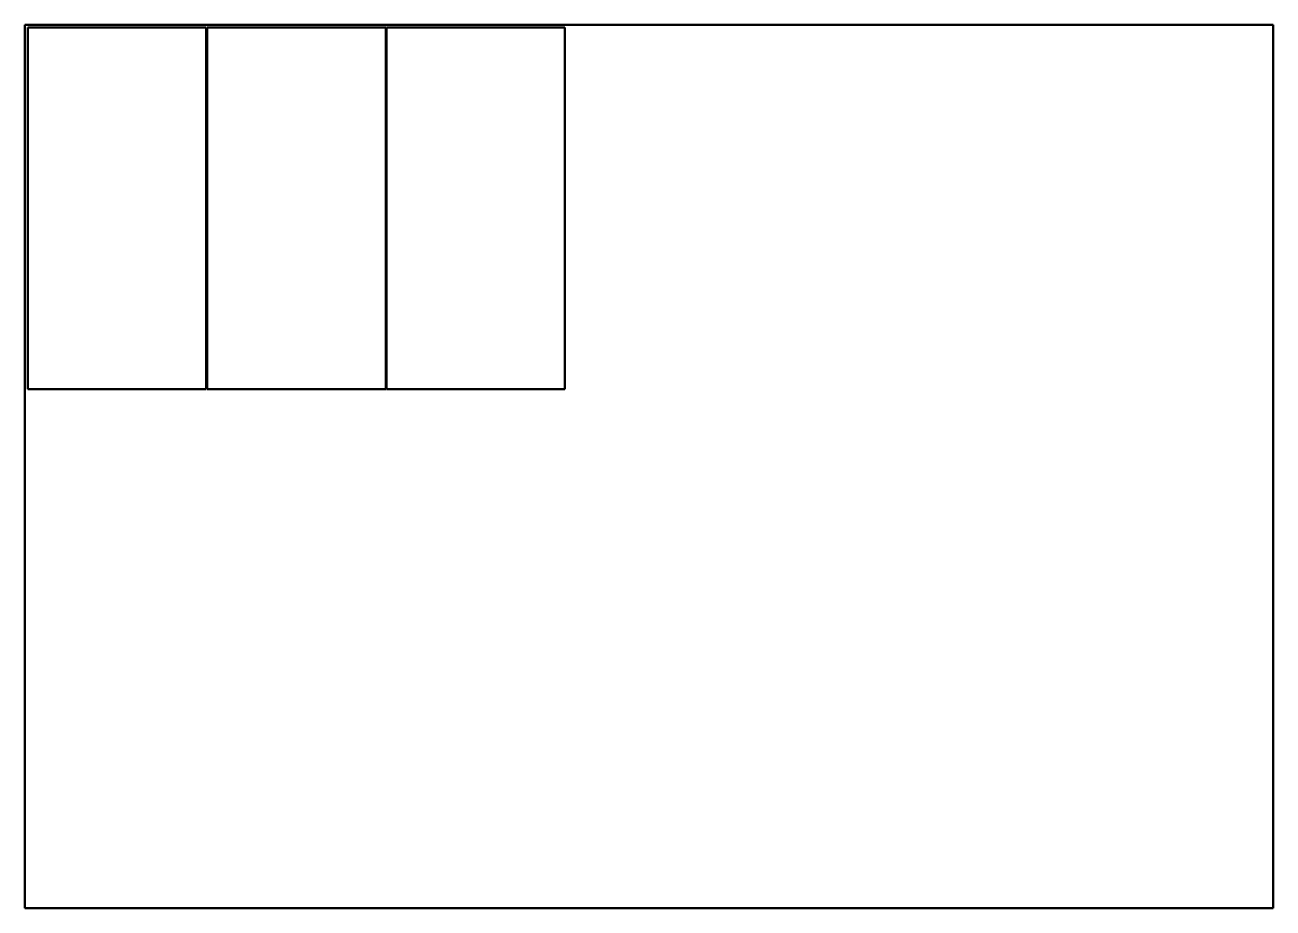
# Model space of a CAD drawing. Header units: millimetres. Extents: x 0 to 297, y 0 to 210.
import ezdxf

# ---------------------------------------------------------------- set-up
doc = ezdxf.new("R2010")
doc.units = ezdxf.units.MM
doc.layers.add('Visible (ANSI)', color=7, linetype='Continuous', lineweight=50)

msp = doc.modelspace()

# ---------------------------------------------------------------- linework, layer by layer
at = {"layer": 'Visible (ANSI)'}
for p, q in [((-0.04, 209.96), (-0.04, -0.04)), ((296.96, 209.96), (-0.04, 209.96)), ((43.11, 209.33), (0.61, 209.33)), ((0.61, 209.33), (0.61, 123.33)), ((43.11, 123.33), (43.11, 209.33)), ((85.8, 209.33), (43.3, 209.33)), ((43.3, 209.33), (43.3, 123.33)), ((85.8, 123.33), (85.8, 209.33)), ((128.46, 209.33), (85.96, 209.33)), ((85.96, 209.33), (85.96, 123.33)), ((128.46, 123.33), (128.46, 209.33)), ((296.96, -0.04), (296.96, 209.96)), ((0.61, 123.33), (43.11, 123.33)), ((43.3, 123.33), (85.8, 123.33)), ((85.96, 123.33), (128.46, 123.33)), ((-0.04, -0.04), (296.96, -0.04))]:
    msp.add_line(p, q, dxfattribs=at)

doc.saveas('drawing.dxf')
